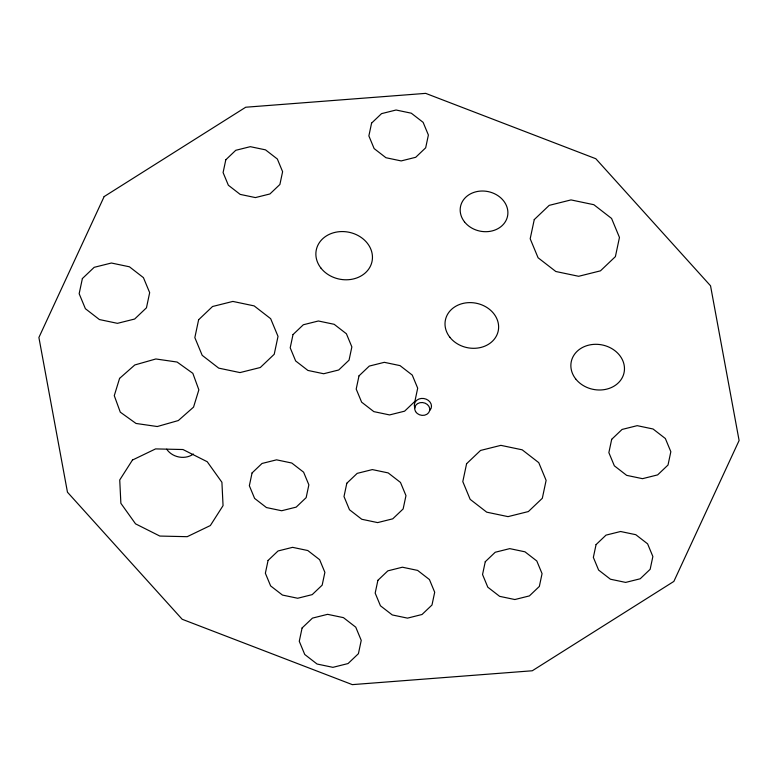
<?xml version="1.0" encoding="UTF-8"?>
<svg xmlns="http://www.w3.org/2000/svg" width="778" height="778" viewBox="0 0 778 778"><rect width="100%" height="100%" fill="white"/><g stroke="black" fill="none" stroke-linecap="round" stroke-linejoin="round"><path stroke-width="1.17" d="M193.372 454.041A17.311 14.549 11.5 0 1 166.716 449.188M414.869 407.847A8.636 7.255 11.5 0 1 423.747 398.511A8.636 7.255 11.5 0 1 430.185 410.016M82.38 278.553L79.162 293.705L85.395 308.71L99.409 319.554L117.439 323.337L134.662 319.029L146.458 307.806L149.668 292.654L143.434 277.649L129.43 266.796L111.4 263.022L94.177 267.321L82.38 278.553M225.805 159.782L223.092 172.57L228.353 185.232L240.178 194.393L255.398 197.583L269.937 193.955L279.895 184.474L282.609 171.685L277.347 159.013L265.522 149.862L250.302 146.672L235.763 150.3L225.805 159.782M198.623 319.758L194.84 337.623L202.192 355.332L218.715 368.13L239.984 372.584L260.309 367.508L274.226 354.262L278.018 336.388L270.666 318.688L254.134 305.89L232.865 301.426L212.55 306.503L198.623 319.758M252.062 472.946L249.349 485.735L254.61 498.406L266.436 507.557L281.655 510.747L296.194 507.12L306.153 497.638L308.866 484.85L303.605 472.188L291.779 463.027L276.56 459.837L262.021 463.464L252.062 472.946M293.014 334.579L290.204 347.824L295.65 360.953L307.903 370.435L323.667 373.741L338.731 369.978L349.05 360.156L351.86 346.91L346.414 333.781L334.161 324.3L318.387 320.993L303.332 324.757L293.014 334.579M268.07 560.452L265.366 573.24L270.627 585.912L282.453 595.063L297.673 598.253L312.211 594.625L322.17 585.144L324.883 572.355L319.622 559.683L307.796 550.532L292.577 547.342L278.038 550.97L268.07 560.452M371.583 123.118L368.869 135.907L374.13 148.579L385.956 157.73L401.176 160.92L415.715 157.292L425.673 147.81L428.386 135.022L423.125 122.35L411.299 113.199L396.08 110.009L381.541 113.637L371.583 123.118M302.088 627.982L299.267 641.296L304.743 654.483L317.054 664.023L332.906 667.339L348.048 663.556L358.415 653.685L361.235 640.372L355.76 627.185L343.448 617.644L327.596 614.328L312.464 618.111L302.088 627.982M358.998 375.871L356.198 389.078L361.634 402.168L373.848 411.63L389.574 414.927L404.599 411.173L414.888 401.38L417.689 388.173L412.252 375.074L400.038 365.621L384.313 362.324L369.287 366.078L358.998 375.871M346.823 483.235L344.002 496.549L349.478 509.746L361.789 519.276L377.641 522.602L392.773 518.819L403.14 508.948L405.97 495.635L400.485 482.438L388.173 472.907L372.331 469.591L357.19 473.364L346.823 483.235M377.894 580.32L375.181 593.108L380.442 605.78L392.268 614.941L407.487 618.131L422.026 614.494L431.985 605.012L434.698 592.233L429.437 579.561L417.611 570.4L402.391 567.211L387.852 570.848L377.894 580.32M466.596 463.717L462.803 481.611L470.165 499.35L486.717 512.167L508.024 516.631L528.379 511.554L542.324 498.28L546.117 480.376L538.755 462.647L522.194 449.82L500.886 445.356L480.541 450.443L466.596 463.717M534.262 219.591L530.188 238.768L538.084 257.771L555.823 271.503L578.657 276.287L600.46 270.841L615.398 256.623L619.463 237.446L611.576 218.443L593.838 204.702L571.003 199.917L549.2 205.363L534.262 219.591M485.258 561.735L482.545 574.524L487.806 587.195L499.632 596.347L514.851 599.537L529.39 595.909L539.349 586.427L542.062 573.639L536.801 560.977L524.975 551.816L509.755 548.626L495.216 552.254L485.258 561.735M611.693 439.317L608.863 452.631L614.348 465.818L626.66 475.358L642.502 478.674L657.643 474.891L668.01 465.03L670.84 451.707L665.355 438.52L653.043 428.989L637.201 425.663L622.06 429.446L611.693 439.317M596.065 544.61L593.351 557.398L598.613 570.07L610.438 579.221L625.658 582.411L640.197 578.783L650.155 569.302L652.868 556.513L647.607 543.841L635.782 534.69L620.562 531.5L606.023 535.128L596.065 544.61M119.579 378.39L114.269 395.662L120.289 412.165L136.024 423.456L157.273 426.529L178.327 420.548L193.547 407.118L198.857 389.836L192.837 373.333L177.102 362.042L155.853 358.969L134.808 364.96L119.579 378.39M104.145 196.581L38.9 337.487L67.462 492.202L182.178 619.269L352.317 684.63L532.278 670.772L673.855 581.419L739.1 440.513L710.538 285.798L595.822 158.731L425.683 93.37L245.722 107.228L104.145 196.581M132.445 460.051L119.734 479.958L120.872 503.308L135.547 523.847L159.83 536.061L187.206 536.684L210.352 525.539L223.053 505.632L221.915 482.282L207.24 461.743L182.966 449.528L155.581 448.906L132.445 460.051M320.954 268.099A28.465 23.924 11.5 0 0 369.783 267.379A28.465 23.924 11.5 0 0 341.746 231.562A28.465 23.924 11.5 0 0 320.954 268.099M449.83 337.224A26.958 22.659 11.5 0 0 496.092 336.543A26.958 22.659 11.5 0 0 469.533 302.613A26.958 22.659 11.5 0 0 449.83 337.224M464.466 221.827A23.992 20.17 11.5 0 0 505.642 221.215A23.992 20.17 11.5 0 0 482 191.018A23.992 20.17 11.5 0 0 464.466 221.827M575.681 378.915A26.958 22.659 11.5 0 0 621.943 378.225A26.958 22.659 11.5 0 0 595.384 344.304A26.958 22.659 11.5 0 0 575.681 378.915M415.578 411.591A7.595 6.389 11.5 0 0 428.659 412.719A7.595 6.389 11.5 0 0 422.503 402.547A7.595 6.389 11.5 0 0 415.578 411.591"/></g></svg>
